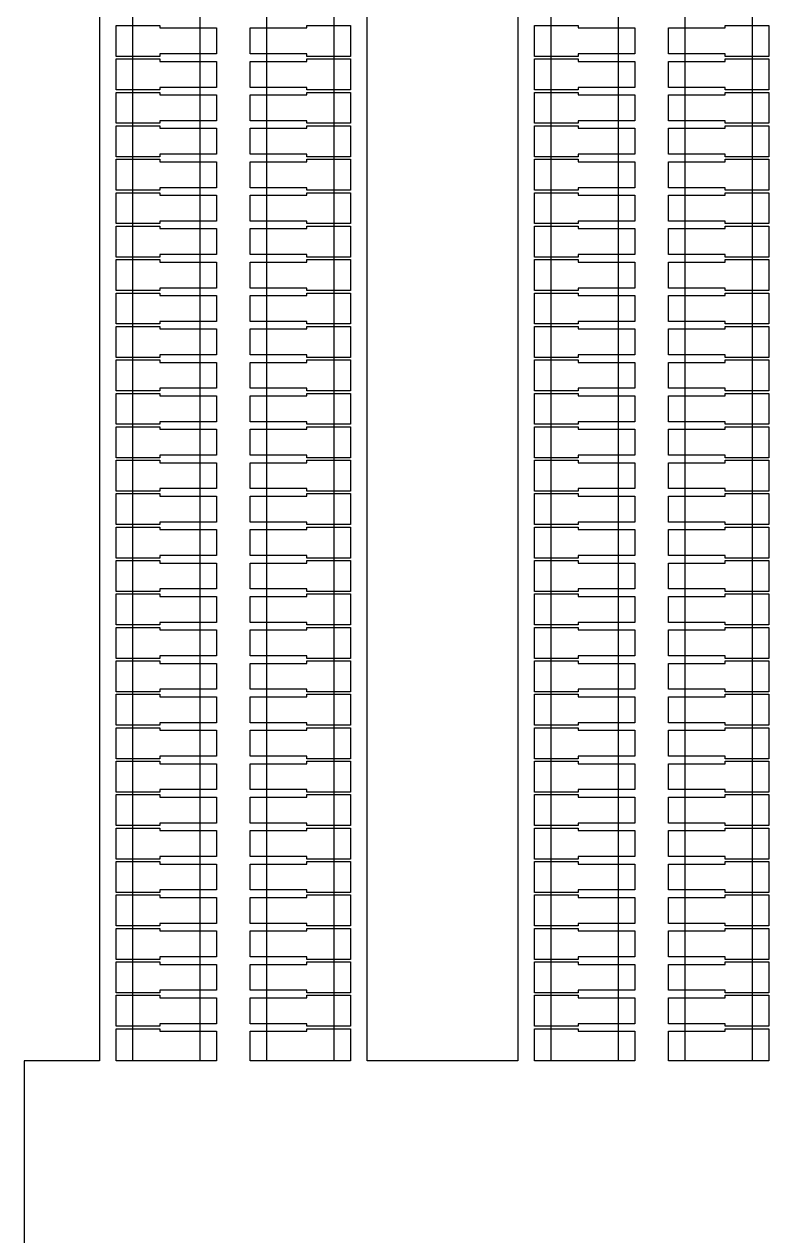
# Model space of a CAD drawing. Extents: x -38350 to 38650, y -35000 to 36000.
# Drawn here: x 0 to 445, y -1105 to -380 of the extents above; entities that cross this region are included whole.
import ezdxf

# ---------------------------------------------------------------- set-up
doc = ezdxf.new("R2010")
doc.units = 0
doc.header["$MEASUREMENT"] = 0
doc.layers.add('Layer1', color=10, linetype='Continuous')

msp = doc.modelspace()

# ---------------------------------------------------------------- linework, layer by layer
for p, q in [((45, -19), (45, -1000)), ((205, -1000), (205, -19)), ((295, -19), (295, -1000)), ((55, -399.25), (55, -380.75)), ((55, -380.75), (81, -380.75)), ((81, -380.75), (81, -382.25)), ((81, -382.25), (115, -382.25)), ((115, -382.25), (115, -397.75)), ((135, -397.75), (135, -382.25)), ((135, -382.25), (169, -382.25)), ((169, -382.25), (169, -380.75)), ((169, -380.75), (195, -380.75)), ((195, -380.75), (195, -399.25)), ((305, -399.25), (305, -380.75)), ((305, -380.75), (331, -380.75)), ((331, -380.75), (331, -382.25)), ((331, -382.25), (365, -382.25)), ((365, -382.25), (365, -397.75)), ((385, -397.75), (385, -382.25)), ((385, -382.25), (419, -382.25)), ((419, -382.25), (419, -380.75)), ((419, -380.75), (445, -380.75)), ((445, -380.75), (445, -399.25)), ((115, -397.75), (81, -397.75)), ((81, -397.75), (81, -399.25)), ((169, -397.75), (135, -397.75)), ((169, -399.25), (169, -397.75)), ((365, -397.75), (331, -397.75)), ((331, -397.75), (331, -399.25)), ((419, -397.75), (385, -397.75)), ((419, -399.25), (419, -397.75)), ((81, -399.25), (55, -399.25)), ((55, -419.25), (55, -400.75)), ((55, -400.75), (81, -400.75)), ((81, -400.75), (81, -402.25)), ((81, -402.25), (115, -402.25)), ((115, -402.25), (115, -417.75)), ((135, -417.75), (135, -402.25)), ((135, -402.25), (169, -402.25)), ((195, -399.25), (169, -399.25)), ((169, -402.25), (169, -400.75)), ((169, -400.75), (195, -400.75)), ((195, -400.75), (195, -419.25)), ((331, -399.25), (305, -399.25)), ((305, -419.25), (305, -400.75)), ((305, -400.75), (331, -400.75)), ((331, -400.75), (331, -402.25)), ((331, -402.25), (365, -402.25)), ((365, -402.25), (365, -417.75)), ((385, -417.75), (385, -402.25)), ((385, -402.25), (419, -402.25)), ((445, -399.25), (419, -399.25)), ((419, -402.25), (419, -400.75)), ((419, -400.75), (445, -400.75)), ((445, -400.75), (445, -419.25)), ((81, -419.25), (55, -419.25)), ((115, -417.75), (81, -417.75)), ((81, -417.75), (81, -419.25)), ((169, -417.75), (135, -417.75)), ((169, -419.25), (169, -417.75)), ((195, -419.25), (169, -419.25)), ((331, -419.25), (305, -419.25)), ((365, -417.75), (331, -417.75)), ((331, -417.75), (331, -419.25)), ((419, -417.75), (385, -417.75)), ((419, -419.25), (419, -417.75)), ((445, -419.25), (419, -419.25)), ((55, -439.25), (55, -420.75)), ((55, -420.75), (81, -420.75)), ((81, -420.75), (81, -422.25)), ((81, -422.25), (115, -422.25)), ((115, -422.25), (115, -437.75)), ((135, -437.75), (135, -422.25)), ((135, -422.25), (169, -422.25)), ((169, -422.25), (169, -420.75)), ((169, -420.75), (195, -420.75)), ((195, -420.75), (195, -439.25)), ((305, -439.25), (305, -420.75)), ((305, -420.75), (331, -420.75)), ((331, -420.75), (331, -422.25)), ((331, -422.25), (365, -422.25)), ((365, -422.25), (365, -437.75)), ((385, -437.75), (385, -422.25)), ((385, -422.25), (419, -422.25)), ((419, -422.25), (419, -420.75)), ((419, -420.75), (445, -420.75)), ((445, -420.75), (445, -439.25)), ((81, -439.25), (55, -439.25)), ((55, -459.25), (55, -440.75)), ((55, -440.75), (81, -440.75)), ((115, -437.75), (81, -437.75)), ((81, -437.75), (81, -439.25)), ((81, -440.75), (81, -442.25)), ((169, -437.75), (135, -437.75)), ((169, -439.25), (169, -437.75)), ((195, -439.25), (169, -439.25)), ((169, -442.25), (169, -440.75)), ((169, -440.75), (195, -440.75)), ((195, -440.75), (195, -459.25)), ((331, -439.25), (305, -439.25)), ((305, -459.25), (305, -440.75)), ((305, -440.75), (331, -440.75)), ((365, -437.75), (331, -437.75)), ((331, -437.75), (331, -439.25)), ((331, -440.75), (331, -442.25)), ((419, -437.75), (385, -437.75)), ((419, -439.25), (419, -437.75)), ((445, -439.25), (419, -439.25)), ((419, -442.25), (419, -440.75)), ((419, -440.75), (445, -440.75)), ((445, -440.75), (445, -459.25)), ((81, -442.25), (115, -442.25)), ((115, -442.25), (115, -457.75)), ((135, -457.75), (135, -442.25)), ((135, -442.25), (169, -442.25)), ((331, -442.25), (365, -442.25)), ((365, -442.25), (365, -457.75)), ((385, -457.75), (385, -442.25)), ((385, -442.25), (419, -442.25)), ((81, -459.25), (55, -459.25)), ((55, -479.25), (55, -460.75)), ((55, -460.75), (81, -460.75)), ((115, -457.75), (81, -457.75)), ((81, -457.75), (81, -459.25)), ((81, -460.75), (81, -462.25)), ((81, -462.25), (115, -462.25)), ((115, -462.25), (115, -477.75)), ((169, -457.75), (135, -457.75)), ((135, -477.75), (135, -462.25)), ((135, -462.25), (169, -462.25)), ((169, -459.25), (169, -457.75)), ((195, -459.25), (169, -459.25)), ((169, -462.25), (169, -460.75)), ((169, -460.75), (195, -460.75)), ((195, -460.75), (195, -479.25)), ((331, -459.25), (305, -459.25)), ((305, -479.25), (305, -460.75)), ((305, -460.75), (331, -460.75)), ((365, -457.75), (331, -457.75)), ((331, -457.75), (331, -459.25)), ((331, -460.75), (331, -462.25)), ((331, -462.25), (365, -462.25)), ((365, -462.25), (365, -477.75)), ((419, -457.75), (385, -457.75)), ((385, -477.75), (385, -462.25)), ((385, -462.25), (419, -462.25)), ((419, -459.25), (419, -457.75)), ((445, -459.25), (419, -459.25)), ((419, -462.25), (419, -460.75)), ((419, -460.75), (445, -460.75)), ((445, -460.75), (445, -479.25)), ((115, -477.75), (81, -477.75)), ((81, -477.75), (81, -479.25)), ((169, -477.75), (135, -477.75)), ((169, -479.25), (169, -477.75)), ((365, -477.75), (331, -477.75)), ((331, -477.75), (331, -479.25)), ((419, -477.75), (385, -477.75)), ((419, -479.25), (419, -477.75)), ((81, -479.25), (55, -479.25)), ((55, -499.25), (55, -480.75)), ((55, -480.75), (81, -480.75)), ((81, -480.75), (81, -482.25)), ((81, -482.25), (115, -482.25)), ((115, -482.25), (115, -497.75)), ((135, -497.75), (135, -482.25)), ((135, -482.25), (169, -482.25)), ((195, -479.25), (169, -479.25)), ((169, -482.25), (169, -480.75)), ((169, -480.75), (195, -480.75)), ((195, -480.75), (195, -499.25)), ((331, -479.25), (305, -479.25)), ((305, -499.25), (305, -480.75)), ((305, -480.75), (331, -480.75)), ((331, -480.75), (331, -482.25)), ((331, -482.25), (365, -482.25)), ((365, -482.25), (365, -497.75)), ((385, -497.75), (385, -482.25)), ((385, -482.25), (419, -482.25)), ((445, -479.25), (419, -479.25)), ((419, -482.25), (419, -480.75)), ((419, -480.75), (445, -480.75)), ((445, -480.75), (445, -499.25)), ((81, -499.25), (55, -499.25)), ((115, -497.75), (81, -497.75)), ((81, -497.75), (81, -499.25)), ((169, -497.75), (135, -497.75)), ((169, -499.25), (169, -497.75)), ((195, -499.25), (169, -499.25)), ((331, -499.25), (305, -499.25)), ((365, -497.75), (331, -497.75)), ((331, -497.75), (331, -499.25)), ((419, -497.75), (385, -497.75)), ((419, -499.25), (419, -497.75)), ((445, -499.25), (419, -499.25)), ((55, -519.25), (55, -500.75)), ((55, -500.75), (81, -500.75)), ((81, -500.75), (81, -502.25)), ((81, -502.25), (115, -502.25)), ((115, -502.25), (115, -517.75)), ((135, -517.75), (135, -502.25)), ((135, -502.25), (169, -502.25)), ((169, -502.25), (169, -500.75)), ((169, -500.75), (195, -500.75)), ((195, -500.75), (195, -519.25)), ((305, -519.25), (305, -500.75)), ((305, -500.75), (331, -500.75)), ((331, -500.75), (331, -502.25)), ((331, -502.25), (365, -502.25)), ((365, -502.25), (365, -517.75)), ((385, -517.75), (385, -502.25)), ((385, -502.25), (419, -502.25)), ((419, -502.25), (419, -500.75)), ((419, -500.75), (445, -500.75)), ((445, -500.75), (445, -519.25)), ((81, -519.25), (55, -519.25)), ((55, -539.25), (55, -520.75)), ((55, -520.75), (81, -520.75)), ((115, -517.75), (81, -517.75)), ((81, -517.75), (81, -519.25)), ((81, -520.75), (81, -522.25)), ((169, -517.75), (135, -517.75)), ((169, -519.25), (169, -517.75)), ((195, -519.25), (169, -519.25)), ((169, -522.25), (169, -520.75)), ((169, -520.75), (195, -520.75)), ((195, -520.75), (195, -539.25)), ((331, -519.25), (305, -519.25)), ((305, -539.25), (305, -520.75)), ((305, -520.75), (331, -520.75)), ((365, -517.75), (331, -517.75)), ((331, -517.75), (331, -519.25)), ((331, -520.75), (331, -522.25)), ((419, -517.75), (385, -517.75)), ((419, -519.25), (419, -517.75)), ((445, -519.25), (419, -519.25)), ((419, -522.25), (419, -520.75)), ((419, -520.75), (445, -520.75)), ((445, -520.75), (445, -539.25)), ((81, -522.25), (115, -522.25)), ((115, -522.25), (115, -537.75)), ((135, -537.75), (135, -522.25)), ((135, -522.25), (169, -522.25)), ((331, -522.25), (365, -522.25)), ((365, -522.25), (365, -537.75)), ((385, -537.75), (385, -522.25)), ((385, -522.25), (419, -522.25)), ((81, -539.25), (55, -539.25)), ((55, -559.25), (55, -540.75)), ((55, -540.75), (81, -540.75)), ((115, -537.75), (81, -537.75)), ((81, -537.75), (81, -539.25)), ((81, -540.75), (81, -542.25)), ((81, -542.25), (115, -542.25)), ((115, -542.25), (115, -557.75)), ((169, -537.75), (135, -537.75)), ((135, -557.75), (135, -542.25)), ((135, -542.25), (169, -542.25)), ((169, -539.25), (169, -537.75)), ((195, -539.25), (169, -539.25)), ((169, -542.25), (169, -540.75)), ((169, -540.75), (195, -540.75)), ((195, -540.75), (195, -559.25)), ((331, -539.25), (305, -539.25)), ((305, -559.25), (305, -540.75)), ((305, -540.75), (331, -540.75)), ((365, -537.75), (331, -537.75)), ((331, -537.75), (331, -539.25)), ((331, -540.75), (331, -542.25)), ((331, -542.25), (365, -542.25)), ((365, -542.25), (365, -557.75)), ((419, -537.75), (385, -537.75)), ((385, -557.75), (385, -542.25)), ((385, -542.25), (419, -542.25)), ((419, -539.25), (419, -537.75)), ((445, -539.25), (419, -539.25)), ((419, -542.25), (419, -540.75)), ((419, -540.75), (445, -540.75)), ((445, -540.75), (445, -559.25)), ((115, -557.75), (81, -557.75)), ((81, -557.75), (81, -559.25)), ((169, -557.75), (135, -557.75)), ((169, -559.25), (169, -557.75)), ((365, -557.75), (331, -557.75)), ((331, -557.75), (331, -559.25)), ((419, -557.75), (385, -557.75)), ((419, -559.25), (419, -557.75)), ((81, -559.25), (55, -559.25)), ((55, -579.25), (55, -560.75)), ((55, -560.75), (81, -560.75)), ((81, -560.75), (81, -562.25)), ((81, -562.25), (115, -562.25)), ((115, -562.25), (115, -577.75)), ((135, -577.75), (135, -562.25)), ((135, -562.25), (169, -562.25)), ((195, -559.25), (169, -559.25)), ((169, -562.25), (169, -560.75)), ((169, -560.75), (195, -560.75)), ((195, -560.75), (195, -579.25)), ((331, -559.25), (305, -559.25)), ((305, -579.25), (305, -560.75)), ((305, -560.75), (331, -560.75)), ((331, -560.75), (331, -562.25)), ((331, -562.25), (365, -562.25)), ((365, -562.25), (365, -577.75)), ((385, -577.75), (385, -562.25)), ((385, -562.25), (419, -562.25)), ((445, -559.25), (419, -559.25)), ((419, -562.25), (419, -560.75)), ((419, -560.75), (445, -560.75)), ((445, -560.75), (445, -579.25)), ((81, -579.25), (55, -579.25)), ((115, -577.75), (81, -577.75)), ((81, -577.75), (81, -579.25)), ((169, -577.75), (135, -577.75)), ((169, -579.25), (169, -577.75)), ((195, -579.25), (169, -579.25)), ((331, -579.25), (305, -579.25)), ((365, -577.75), (331, -577.75)), ((331, -577.75), (331, -579.25)), ((419, -577.75), (385, -577.75)), ((419, -579.25), (419, -577.75)), ((445, -579.25), (419, -579.25)), ((55, -599.25), (55, -580.75)), ((55, -580.75), (81, -580.75)), ((81, -580.75), (81, -582.25)), ((81, -582.25), (115, -582.25)), ((115, -582.25), (115, -597.75)), ((135, -597.75), (135, -582.25)), ((135, -582.25), (169, -582.25)), ((169, -582.25), (169, -580.75)), ((169, -580.75), (195, -580.75)), ((195, -580.75), (195, -599.25)), ((305, -599.25), (305, -580.75)), ((305, -580.75), (331, -580.75)), ((331, -580.75), (331, -582.25)), ((331, -582.25), (365, -582.25)), ((365, -582.25), (365, -597.75)), ((385, -597.75), (385, -582.25)), ((385, -582.25), (419, -582.25)), ((419, -582.25), (419, -580.75)), ((419, -580.75), (445, -580.75)), ((445, -580.75), (445, -599.25)), ((81, -599.25), (55, -599.25)), ((55, -619.25), (55, -600.75)), ((55, -600.75), (81, -600.75)), ((115, -597.75), (81, -597.75)), ((81, -597.75), (81, -599.25)), ((81, -600.75), (81, -602.25)), ((169, -597.75), (135, -597.75)), ((169, -599.25), (169, -597.75)), ((195, -599.25), (169, -599.25)), ((169, -602.25), (169, -600.75)), ((169, -600.75), (195, -600.75)), ((195, -600.75), (195, -619.25)), ((331, -599.25), (305, -599.25)), ((305, -619.25), (305, -600.75)), ((305, -600.75), (331, -600.75)), ((365, -597.75), (331, -597.75)), ((331, -597.75), (331, -599.25)), ((331, -600.75), (331, -602.25)), ((419, -597.75), (385, -597.75)), ((419, -599.25), (419, -597.75)), ((445, -599.25), (419, -599.25)), ((419, -602.25), (419, -600.75)), ((419, -600.75), (445, -600.75)), ((445, -600.75), (445, -619.25)), ((81, -602.25), (115, -602.25)), ((115, -602.25), (115, -617.75)), ((135, -617.75), (135, -602.25)), ((135, -602.25), (169, -602.25)), ((331, -602.25), (365, -602.25)), ((365, -602.25), (365, -617.75)), ((385, -617.75), (385, -602.25)), ((385, -602.25), (419, -602.25)), ((81, -619.25), (55, -619.25)), ((55, -639.25), (55, -620.75)), ((55, -620.75), (81, -620.75)), ((115, -617.75), (81, -617.75)), ((81, -617.75), (81, -619.25)), ((81, -620.75), (81, -622.25)), ((81, -622.25), (115, -622.25)), ((115, -622.25), (115, -637.75)), ((169, -617.75), (135, -617.75)), ((135, -637.75), (135, -622.25)), ((135, -622.25), (169, -622.25)), ((169, -619.25), (169, -617.75)), ((195, -619.25), (169, -619.25)), ((169, -622.25), (169, -620.75)), ((169, -620.75), (195, -620.75)), ((195, -620.75), (195, -639.25)), ((331, -619.25), (305, -619.25)), ((305, -639.25), (305, -620.75)), ((305, -620.75), (331, -620.75)), ((365, -617.75), (331, -617.75)), ((331, -617.75), (331, -619.25)), ((331, -620.75), (331, -622.25)), ((331, -622.25), (365, -622.25)), ((365, -622.25), (365, -637.75)), ((419, -617.75), (385, -617.75)), ((385, -637.75), (385, -622.25)), ((385, -622.25), (419, -622.25)), ((419, -619.25), (419, -617.75)), ((445, -619.25), (419, -619.25)), ((419, -622.25), (419, -620.75)), ((419, -620.75), (445, -620.75)), ((445, -620.75), (445, -639.25)), ((81, -639.25), (55, -639.25)), ((55, -659.25), (55, -640.75)), ((55, -640.75), (81, -640.75)), ((115, -637.75), (81, -637.75)), ((81, -637.75), (81, -639.25)), ((81, -640.75), (81, -642.25)), ((81, -642.25), (115, -642.25)), ((115, -642.25), (115, -657.75)), ((169, -637.75), (135, -637.75)), ((135, -657.75), (135, -642.25)), ((135, -642.25), (169, -642.25)), ((169, -639.25), (169, -637.75)), ((195, -639.25), (169, -639.25)), ((169, -642.25), (169, -640.75)), ((169, -640.75), (195, -640.75)), ((195, -640.75), (195, -659.25)), ((331, -639.25), (305, -639.25)), ((305, -659.25), (305, -640.75)), ((305, -640.75), (331, -640.75)), ((365, -637.75), (331, -637.75)), ((331, -637.75), (331, -639.25)), ((331, -640.75), (331, -642.25)), ((331, -642.25), (365, -642.25)), ((365, -642.25), (365, -657.75)), ((419, -637.75), (385, -637.75)), ((385, -657.75), (385, -642.25)), ((385, -642.25), (419, -642.25)), ((419, -639.25), (419, -637.75)), ((445, -639.25), (419, -639.25)), ((419, -642.25), (419, -640.75)), ((419, -640.75), (445, -640.75)), ((445, -640.75), (445, -659.25)), ((81, -659.25), (55, -659.25)), ((115, -657.75), (81, -657.75)), ((81, -657.75), (81, -659.25)), ((169, -657.75), (135, -657.75)), ((169, -659.25), (169, -657.75)), ((195, -659.25), (169, -659.25)), ((331, -659.25), (305, -659.25)), ((365, -657.75), (331, -657.75)), ((331, -657.75), (331, -659.25)), ((419, -657.75), (385, -657.75)), ((419, -659.25), (419, -657.75)), ((445, -659.25), (419, -659.25)), ((55, -679.25), (55, -660.75)), ((55, -660.75), (81, -660.75)), ((81, -660.75), (81, -662.25)), ((81, -662.25), (115, -662.25)), ((115, -662.25), (115, -677.75)), ((135, -677.75), (135, -662.25)), ((135, -662.25), (169, -662.25)), ((169, -662.25), (169, -660.75)), ((169, -660.75), (195, -660.75)), ((195, -660.75), (195, -679.25)), ((305, -679.25), (305, -660.75)), ((305, -660.75), (331, -660.75)), ((331, -660.75), (331, -662.25)), ((331, -662.25), (365, -662.25)), ((365, -662.25), (365, -677.75)), ((385, -677.75), (385, -662.25)), ((385, -662.25), (419, -662.25)), ((419, -662.25), (419, -660.75)), ((419, -660.75), (445, -660.75)), ((445, -660.75), (445, -679.25)), ((81, -679.25), (55, -679.25)), ((55, -699.25), (55, -680.75)), ((55, -680.75), (81, -680.75)), ((115, -677.75), (81, -677.75)), ((81, -677.75), (81, -679.25)), ((81, -680.75), (81, -682.25)), ((169, -677.75), (135, -677.75)), ((169, -679.25), (169, -677.75)), ((195, -679.25), (169, -679.25)), ((169, -682.25), (169, -680.75)), ((169, -680.75), (195, -680.75)), ((195, -680.75), (195, -699.25)), ((331, -679.25), (305, -679.25)), ((305, -699.25), (305, -680.75)), ((305, -680.75), (331, -680.75)), ((365, -677.75), (331, -677.75)), ((331, -677.75), (331, -679.25)), ((331, -680.75), (331, -682.25)), ((419, -677.75), (385, -677.75)), ((419, -679.25), (419, -677.75)), ((445, -679.25), (419, -679.25)), ((419, -682.25), (419, -680.75)), ((419, -680.75), (445, -680.75)), ((445, -680.75), (445, -699.25)), ((81, -682.25), (115, -682.25)), ((115, -682.25), (115, -697.75)), ((135, -697.75), (135, -682.25)), ((135, -682.25), (169, -682.25)), ((331, -682.25), (365, -682.25)), ((365, -682.25), (365, -697.75)), ((385, -697.75), (385, -682.25)), ((385, -682.25), (419, -682.25)), ((81, -699.25), (55, -699.25)), ((55, -719.25), (55, -700.75)), ((55, -700.75), (81, -700.75)), ((115, -697.75), (81, -697.75)), ((81, -697.75), (81, -699.25)), ((81, -700.75), (81, -702.25)), ((81, -702.25), (115, -702.25)), ((115, -702.25), (115, -717.75)), ((169, -697.75), (135, -697.75)), ((135, -717.75), (135, -702.25)), ((135, -702.25), (169, -702.25)), ((169, -699.25), (169, -697.75)), ((195, -699.25), (169, -699.25)), ((169, -702.25), (169, -700.75)), ((169, -700.75), (195, -700.75)), ((195, -700.75), (195, -719.25)), ((331, -699.25), (305, -699.25)), ((305, -719.25), (305, -700.75)), ((305, -700.75), (331, -700.75)), ((365, -697.75), (331, -697.75)), ((331, -697.75), (331, -699.25)), ((331, -700.75), (331, -702.25)), ((331, -702.25), (365, -702.25)), ((365, -702.25), (365, -717.75)), ((419, -697.75), (385, -697.75)), ((385, -717.75), (385, -702.25)), ((385, -702.25), (419, -702.25)), ((419, -699.25), (419, -697.75)), ((445, -699.25), (419, -699.25)), ((419, -702.25), (419, -700.75)), ((419, -700.75), (445, -700.75)), ((445, -700.75), (445, -719.25)), ((81, -719.25), (55, -719.25)), ((55, -739.25), (55, -720.75)), ((55, -720.75), (81, -720.75)), ((115, -717.75), (81, -717.75)), ((81, -717.75), (81, -719.25)), ((81, -720.75), (81, -722.25)), ((81, -722.25), (115, -722.25)), ((115, -722.25), (115, -737.75)), ((169, -717.75), (135, -717.75)), ((135, -737.75), (135, -722.25)), ((135, -722.25), (169, -722.25)), ((169, -719.25), (169, -717.75)), ((195, -719.25), (169, -719.25)), ((169, -722.25), (169, -720.75)), ((169, -720.75), (195, -720.75)), ((195, -720.75), (195, -739.25)), ((331, -719.25), (305, -719.25)), ((305, -739.25), (305, -720.75)), ((305, -720.75), (331, -720.75)), ((365, -717.75), (331, -717.75)), ((331, -717.75), (331, -719.25)), ((331, -720.75), (331, -722.25)), ((331, -722.25), (365, -722.25)), ((365, -722.25), (365, -737.75)), ((419, -717.75), (385, -717.75)), ((385, -737.75), (385, -722.25)), ((385, -722.25), (419, -722.25)), ((419, -719.25), (419, -717.75)), ((445, -719.25), (419, -719.25)), ((419, -722.25), (419, -720.75)), ((419, -720.75), (445, -720.75)), ((445, -720.75), (445, -739.25)), ((115, -737.75), (81, -737.75)), ((81, -737.75), (81, -739.25)), ((169, -737.75), (135, -737.75)), ((169, -739.25), (169, -737.75)), ((365, -737.75), (331, -737.75)), ((331, -737.75), (331, -739.25)), ((419, -737.75), (385, -737.75)), ((419, -739.25), (419, -737.75)), ((81, -739.25), (55, -739.25)), ((55, -759.25), (55, -740.75)), ((55, -740.75), (81, -740.75)), ((81, -740.75), (81, -742.25)), ((81, -742.25), (115, -742.25)), ((115, -742.25), (115, -757.75)), ((135, -757.75), (135, -742.25)), ((135, -742.25), (169, -742.25)), ((195, -739.25), (169, -739.25)), ((169, -742.25), (169, -740.75)), ((169, -740.75), (195, -740.75)), ((195, -740.75), (195, -759.25)), ((331, -739.25), (305, -739.25)), ((305, -759.25), (305, -740.75)), ((305, -740.75), (331, -740.75)), ((331, -740.75), (331, -742.25)), ((331, -742.25), (365, -742.25)), ((365, -742.25), (365, -757.75)), ((385, -757.75), (385, -742.25)), ((385, -742.25), (419, -742.25)), ((445, -739.25), (419, -739.25)), ((419, -742.25), (419, -740.75)), ((419, -740.75), (445, -740.75)), ((445, -740.75), (445, -759.25)), ((81, -759.25), (55, -759.25)), ((55, -779.25), (55, -760.75)), ((55, -760.75), (81, -760.75)), ((115, -757.75), (81, -757.75)), ((81, -757.75), (81, -759.25)), ((81, -760.75), (81, -762.25)), ((169, -757.75), (135, -757.75)), ((169, -759.25), (169, -757.75)), ((195, -759.25), (169, -759.25)), ((169, -762.25), (169, -760.75)), ((169, -760.75), (195, -760.75)), ((195, -760.75), (195, -779.25)), ((331, -759.25), (305, -759.25)), ((305, -779.25), (305, -760.75)), ((305, -760.75), (331, -760.75)), ((365, -757.75), (331, -757.75)), ((331, -757.75), (331, -759.25)), ((331, -760.75), (331, -762.25)), ((419, -757.75), (385, -757.75)), ((419, -759.25), (419, -757.75)), ((445, -759.25), (419, -759.25)), ((419, -762.25), (419, -760.75)), ((419, -760.75), (445, -760.75)), ((445, -760.75), (445, -779.25)), ((81, -762.25), (115, -762.25)), ((115, -762.25), (115, -777.75)), ((135, -777.75), (135, -762.25)), ((135, -762.25), (169, -762.25)), ((331, -762.25), (365, -762.25)), ((365, -762.25), (365, -777.75)), ((385, -777.75), (385, -762.25)), ((385, -762.25), (419, -762.25)), ((81, -779.25), (55, -779.25)), ((55, -799.25), (55, -780.75)), ((55, -780.75), (81, -780.75)), ((115, -777.75), (81, -777.75)), ((81, -777.75), (81, -779.25)), ((81, -780.75), (81, -782.25)), ((81, -782.25), (115, -782.25)), ((115, -782.25), (115, -797.75)), ((169, -777.75), (135, -777.75)), ((135, -797.75), (135, -782.25)), ((135, -782.25), (169, -782.25)), ((169, -779.25), (169, -777.75)), ((195, -779.25), (169, -779.25)), ((169, -782.25), (169, -780.75)), ((169, -780.75), (195, -780.75)), ((195, -780.75), (195, -799.25)), ((331, -779.25), (305, -779.25)), ((305, -799.25), (305, -780.75)), ((305, -780.75), (331, -780.75)), ((365, -777.75), (331, -777.75)), ((331, -777.75), (331, -779.25)), ((331, -780.75), (331, -782.25)), ((331, -782.25), (365, -782.25)), ((365, -782.25), (365, -797.75)), ((419, -777.75), (385, -777.75)), ((385, -797.75), (385, -782.25)), ((385, -782.25), (419, -782.25)), ((419, -779.25), (419, -777.75)), ((445, -779.25), (419, -779.25)), ((419, -782.25), (419, -780.75)), ((419, -780.75), (445, -780.75)), ((445, -780.75), (445, -799.25)), ((81, -799.25), (55, -799.25)), ((55, -819.25), (55, -800.75)), ((55, -800.75), (81, -800.75)), ((115, -797.75), (81, -797.75)), ((81, -797.75), (81, -799.25)), ((81, -800.75), (81, -802.25)), ((81, -802.25), (115, -802.25)), ((115, -802.25), (115, -817.75)), ((169, -797.75), (135, -797.75)), ((135, -817.75), (135, -802.25)), ((135, -802.25), (169, -802.25)), ((169, -799.25), (169, -797.75)), ((195, -799.25), (169, -799.25)), ((169, -802.25), (169, -800.75)), ((169, -800.75), (195, -800.75)), ((195, -800.75), (195, -819.25)), ((331, -799.25), (305, -799.25)), ((305, -819.25), (305, -800.75)), ((305, -800.75), (331, -800.75)), ((365, -797.75), (331, -797.75)), ((331, -797.75), (331, -799.25)), ((331, -800.75), (331, -802.25)), ((331, -802.25), (365, -802.25)), ((365, -802.25), (365, -817.75)), ((419, -797.75), (385, -797.75)), ((385, -817.75), (385, -802.25)), ((385, -802.25), (419, -802.25)), ((419, -799.25), (419, -797.75)), ((445, -799.25), (419, -799.25)), ((419, -802.25), (419, -800.75)), ((419, -800.75), (445, -800.75)), ((445, -800.75), (445, -819.25)), ((115, -817.75), (81, -817.75)), ((81, -817.75), (81, -819.25)), ((169, -817.75), (135, -817.75)), ((169, -819.25), (169, -817.75)), ((365, -817.75), (331, -817.75)), ((331, -817.75), (331, -819.25)), ((419, -817.75), (385, -817.75)), ((419, -819.25), (419, -817.75)), ((81, -819.25), (55, -819.25)), ((55, -839.25), (55, -820.75)), ((55, -820.75), (81, -820.75)), ((81, -820.75), (81, -822.25)), ((81, -822.25), (115, -822.25)), ((115, -822.25), (115, -837.75)), ((135, -837.75), (135, -822.25)), ((135, -822.25), (169, -822.25)), ((195, -819.25), (169, -819.25)), ((169, -822.25), (169, -820.75)), ((169, -820.75), (195, -820.75)), ((195, -820.75), (195, -839.25)), ((331, -819.25), (305, -819.25)), ((305, -839.25), (305, -820.75)), ((305, -820.75), (331, -820.75)), ((331, -820.75), (331, -822.25)), ((331, -822.25), (365, -822.25)), ((365, -822.25), (365, -837.75)), ((385, -837.75), (385, -822.25)), ((385, -822.25), (419, -822.25)), ((445, -819.25), (419, -819.25)), ((419, -822.25), (419, -820.75)), ((419, -820.75), (445, -820.75)), ((445, -820.75), (445, -839.25)), ((81, -839.25), (55, -839.25)), ((115, -837.75), (81, -837.75)), ((81, -837.75), (81, -839.25)), ((169, -837.75), (135, -837.75)), ((169, -839.25), (169, -837.75)), ((195, -839.25), (169, -839.25)), ((331, -839.25), (305, -839.25)), ((365, -837.75), (331, -837.75)), ((331, -837.75), (331, -839.25)), ((419, -837.75), (385, -837.75)), ((419, -839.25), (419, -837.75)), ((445, -839.25), (419, -839.25)), ((55, -859.25), (55, -840.75)), ((55, -840.75), (81, -840.75)), ((81, -840.75), (81, -842.25)), ((81, -842.25), (115, -842.25)), ((115, -842.25), (115, -857.75)), ((135, -857.75), (135, -842.25)), ((135, -842.25), (169, -842.25)), ((169, -842.25), (169, -840.75)), ((169, -840.75), (195, -840.75)), ((195, -840.75), (195, -859.25)), ((305, -859.25), (305, -840.75)), ((305, -840.75), (331, -840.75)), ((331, -840.75), (331, -842.25)), ((331, -842.25), (365, -842.25)), ((365, -842.25), (365, -857.75)), ((385, -857.75), (385, -842.25)), ((385, -842.25), (419, -842.25)), ((419, -842.25), (419, -840.75)), ((419, -840.75), (445, -840.75)), ((445, -840.75), (445, -859.25)), ((81, -859.25), (55, -859.25)), ((55, -879.25), (55, -860.75)), ((55, -860.75), (81, -860.75)), ((115, -857.75), (81, -857.75)), ((81, -857.75), (81, -859.25)), ((81, -860.75), (81, -862.25)), ((169, -857.75), (135, -857.75)), ((169, -859.25), (169, -857.75)), ((195, -859.25), (169, -859.25)), ((169, -862.25), (169, -860.75)), ((169, -860.75), (195, -860.75)), ((195, -860.75), (195, -879.25)), ((331, -859.25), (305, -859.25)), ((305, -879.25), (305, -860.75)), ((305, -860.75), (331, -860.75)), ((365, -857.75), (331, -857.75)), ((331, -857.75), (331, -859.25)), ((331, -860.75), (331, -862.25)), ((419, -857.75), (385, -857.75)), ((419, -859.25), (419, -857.75)), ((445, -859.25), (419, -859.25)), ((419, -862.25), (419, -860.75)), ((419, -860.75), (445, -860.75)), ((445, -860.75), (445, -879.25)), ((81, -862.25), (115, -862.25)), ((115, -862.25), (115, -877.75)), ((135, -877.75), (135, -862.25)), ((135, -862.25), (169, -862.25)), ((331, -862.25), (365, -862.25)), ((365, -862.25), (365, -877.75)), ((385, -877.75), (385, -862.25)), ((385, -862.25), (419, -862.25)), ((81, -879.25), (55, -879.25)), ((55, -899.25), (55, -880.75)), ((55, -880.75), (81, -880.75)), ((115, -877.75), (81, -877.75)), ((81, -877.75), (81, -879.25)), ((81, -880.75), (81, -882.25)), ((81, -882.25), (115, -882.25)), ((115, -882.25), (115, -897.75)), ((169, -877.75), (135, -877.75)), ((135, -897.75), (135, -882.25)), ((135, -882.25), (169, -882.25)), ((169, -879.25), (169, -877.75)), ((195, -879.25), (169, -879.25)), ((169, -882.25), (169, -880.75)), ((169, -880.75), (195, -880.75)), ((195, -880.75), (195, -899.25)), ((331, -879.25), (305, -879.25)), ((305, -899.25), (305, -880.75)), ((305, -880.75), (331, -880.75)), ((365, -877.75), (331, -877.75)), ((331, -877.75), (331, -879.25)), ((331, -880.75), (331, -882.25)), ((331, -882.25), (365, -882.25)), ((365, -882.25), (365, -897.75)), ((419, -877.75), (385, -877.75)), ((385, -897.75), (385, -882.25)), ((385, -882.25), (419, -882.25)), ((419, -879.25), (419, -877.75)), ((445, -879.25), (419, -879.25)), ((419, -882.25), (419, -880.75)), ((419, -880.75), (445, -880.75)), ((445, -880.75), (445, -899.25)), ((115, -897.75), (81, -897.75)), ((81, -897.75), (81, -899.25)), ((169, -897.75), (135, -897.75)), ((169, -899.25), (169, -897.75)), ((365, -897.75), (331, -897.75)), ((331, -897.75), (331, -899.25)), ((419, -897.75), (385, -897.75)), ((419, -899.25), (419, -897.75)), ((81, -899.25), (55, -899.25)), ((55, -919.25), (55, -900.75)), ((55, -900.75), (81, -900.75)), ((81, -900.75), (81, -902.25)), ((81, -902.25), (115, -902.25)), ((115, -902.25), (115, -917.75)), ((135, -917.75), (135, -902.25)), ((135, -902.25), (169, -902.25)), ((195, -899.25), (169, -899.25)), ((169, -902.25), (169, -900.75)), ((169, -900.75), (195, -900.75)), ((195, -900.75), (195, -919.25)), ((331, -899.25), (305, -899.25)), ((305, -919.25), (305, -900.75)), ((305, -900.75), (331, -900.75)), ((331, -900.75), (331, -902.25)), ((331, -902.25), (365, -902.25)), ((365, -902.25), (365, -917.75)), ((385, -917.75), (385, -902.25)), ((385, -902.25), (419, -902.25)), ((445, -899.25), (419, -899.25)), ((419, -902.25), (419, -900.75)), ((419, -900.75), (445, -900.75)), ((445, -900.75), (445, -919.25)), ((81, -919.25), (55, -919.25)), ((115, -917.75), (81, -917.75)), ((81, -917.75), (81, -919.25)), ((169, -917.75), (135, -917.75)), ((169, -919.25), (169, -917.75)), ((195, -919.25), (169, -919.25)), ((331, -919.25), (305, -919.25)), ((365, -917.75), (331, -917.75)), ((331, -917.75), (331, -919.25)), ((419, -917.75), (385, -917.75)), ((419, -919.25), (419, -917.75)), ((445, -919.25), (419, -919.25)), ((55, -939.25), (55, -920.75)), ((55, -920.75), (81, -920.75)), ((81, -920.75), (81, -922.25)), ((81, -922.25), (115, -922.25)), ((115, -922.25), (115, -937.75)), ((135, -937.75), (135, -922.25)), ((135, -922.25), (169, -922.25)), ((169, -922.25), (169, -920.75)), ((169, -920.75), (195, -920.75)), ((195, -920.75), (195, -939.25)), ((305, -939.25), (305, -920.75)), ((305, -920.75), (331, -920.75)), ((331, -920.75), (331, -922.25)), ((331, -922.25), (365, -922.25)), ((365, -922.25), (365, -937.75)), ((385, -937.75), (385, -922.25)), ((385, -922.25), (419, -922.25)), ((419, -922.25), (419, -920.75)), ((419, -920.75), (445, -920.75)), ((445, -920.75), (445, -939.25)), ((81, -939.25), (55, -939.25)), ((55, -959.25), (55, -940.75)), ((55, -940.75), (81, -940.75)), ((115, -937.75), (81, -937.75)), ((81, -937.75), (81, -939.25)), ((81, -940.75), (81, -942.25)), ((169, -937.75), (135, -937.75)), ((169, -939.25), (169, -937.75)), ((195, -939.25), (169, -939.25)), ((169, -942.25), (169, -940.75)), ((169, -940.75), (195, -940.75)), ((195, -940.75), (195, -959.25)), ((331, -939.25), (305, -939.25)), ((305, -959.25), (305, -940.75)), ((305, -940.75), (331, -940.75)), ((365, -937.75), (331, -937.75)), ((331, -937.75), (331, -939.25)), ((331, -940.75), (331, -942.25)), ((419, -937.75), (385, -937.75)), ((419, -939.25), (419, -937.75)), ((445, -939.25), (419, -939.25)), ((419, -942.25), (419, -940.75)), ((419, -940.75), (445, -940.75)), ((445, -940.75), (445, -959.25)), ((81, -942.25), (115, -942.25)), ((115, -942.25), (115, -957.75)), ((135, -957.75), (135, -942.25)), ((135, -942.25), (169, -942.25)), ((331, -942.25), (365, -942.25)), ((365, -942.25), (365, -957.75)), ((385, -957.75), (385, -942.25)), ((385, -942.25), (419, -942.25)), ((81, -959.25), (55, -959.25)), ((55, -979.25), (55, -960.75)), ((55, -960.75), (81, -960.75)), ((115, -957.75), (81, -957.75)), ((81, -957.75), (81, -959.25)), ((81, -960.75), (81, -962.25)), ((81, -962.25), (115, -962.25)), ((115, -962.25), (115, -977.75)), ((169, -957.75), (135, -957.75)), ((135, -977.75), (135, -962.25)), ((135, -962.25), (169, -962.25)), ((169, -959.25), (169, -957.75)), ((195, -959.25), (169, -959.25)), ((169, -962.25), (169, -960.75)), ((169, -960.75), (195, -960.75)), ((195, -960.75), (195, -979.25)), ((331, -959.25), (305, -959.25)), ((305, -979.25), (305, -960.75)), ((305, -960.75), (331, -960.75)), ((365, -957.75), (331, -957.75)), ((331, -957.75), (331, -959.25)), ((331, -960.75), (331, -962.25)), ((331, -962.25), (365, -962.25)), ((365, -962.25), (365, -977.75)), ((419, -957.75), (385, -957.75)), ((385, -977.75), (385, -962.25)), ((385, -962.25), (419, -962.25)), ((419, -959.25), (419, -957.75)), ((445, -959.25), (419, -959.25)), ((419, -962.25), (419, -960.75)), ((419, -960.75), (445, -960.75)), ((445, -960.75), (445, -979.25)), ((115, -977.75), (81, -977.75)), ((81, -977.75), (81, -979.25)), ((169, -977.75), (135, -977.75)), ((169, -979.25), (169, -977.75)), ((365, -977.75), (331, -977.75)), ((331, -977.75), (331, -979.25)), ((419, -977.75), (385, -977.75)), ((419, -979.25), (419, -977.75)), ((81, -979.25), (55, -979.25)), ((55, -1000), (55, -980.75)), ((55, -980.75), (81, -980.75)), ((81, -980.75), (81, -982.25)), ((81, -982.25), (115, -982.25)), ((115, -982.25), (115, -1000)), ((135, -1000), (135, -982.25)), ((135, -982.25), (169, -982.25)), ((195, -979.25), (169, -979.25)), ((169, -982.25), (169, -980.75)), ((169, -980.75), (195, -980.75)), ((195, -980.75), (195, -1000)), ((331, -979.25), (305, -979.25)), ((305, -1000), (305, -980.75)), ((305, -980.75), (331, -980.75)), ((331, -980.75), (331, -982.25)), ((331, -982.25), (365, -982.25)), ((365, -982.25), (365, -1000)), ((385, -1000), (385, -982.25)), ((385, -982.25), (419, -982.25)), ((445, -979.25), (419, -979.25)), ((419, -982.25), (419, -980.75)), ((419, -980.75), (445, -980.75)), ((445, -980.75), (445, -1000)), ((45, -1000), (0, -1000)), ((0, -1000), (0, -4500)), ((115, -1000), (55, -1000)), ((195, -1000), (135, -1000)), ((295, -1000), (205, -1000)), ((365, -1000), (305, -1000)), ((445, -1000), (385, -1000))]:
    msp.add_line(p, q)
at = {"layer": 'Layer1'}
for p, q in [((105, 0), (105, -1000)), ((145, -1000), (145, 0)), ((355, 0), (355, -1000)), ((395, -1000), (395, 0)), ((45, -19), (45, -1000)), ((65, -1000), (65, -19)), ((185, -19), (185, -1000)), ((205, -1000), (205, -19)), ((295, -19), (295, -1000)), ((315, -1000), (315, -19)), ((435, -19), (435, -1000)), ((45, -1000), (0, -1000)), ((0, -1000), (0, -4500)), ((105, -1000), (65, -1000)), ((185, -1000), (145, -1000)), ((295, -1000), (205, -1000)), ((355, -1000), (315, -1000)), ((435, -1000), (395, -1000))]:
    msp.add_line(p, q, dxfattribs=at)

doc.saveas('drawing.dxf')
